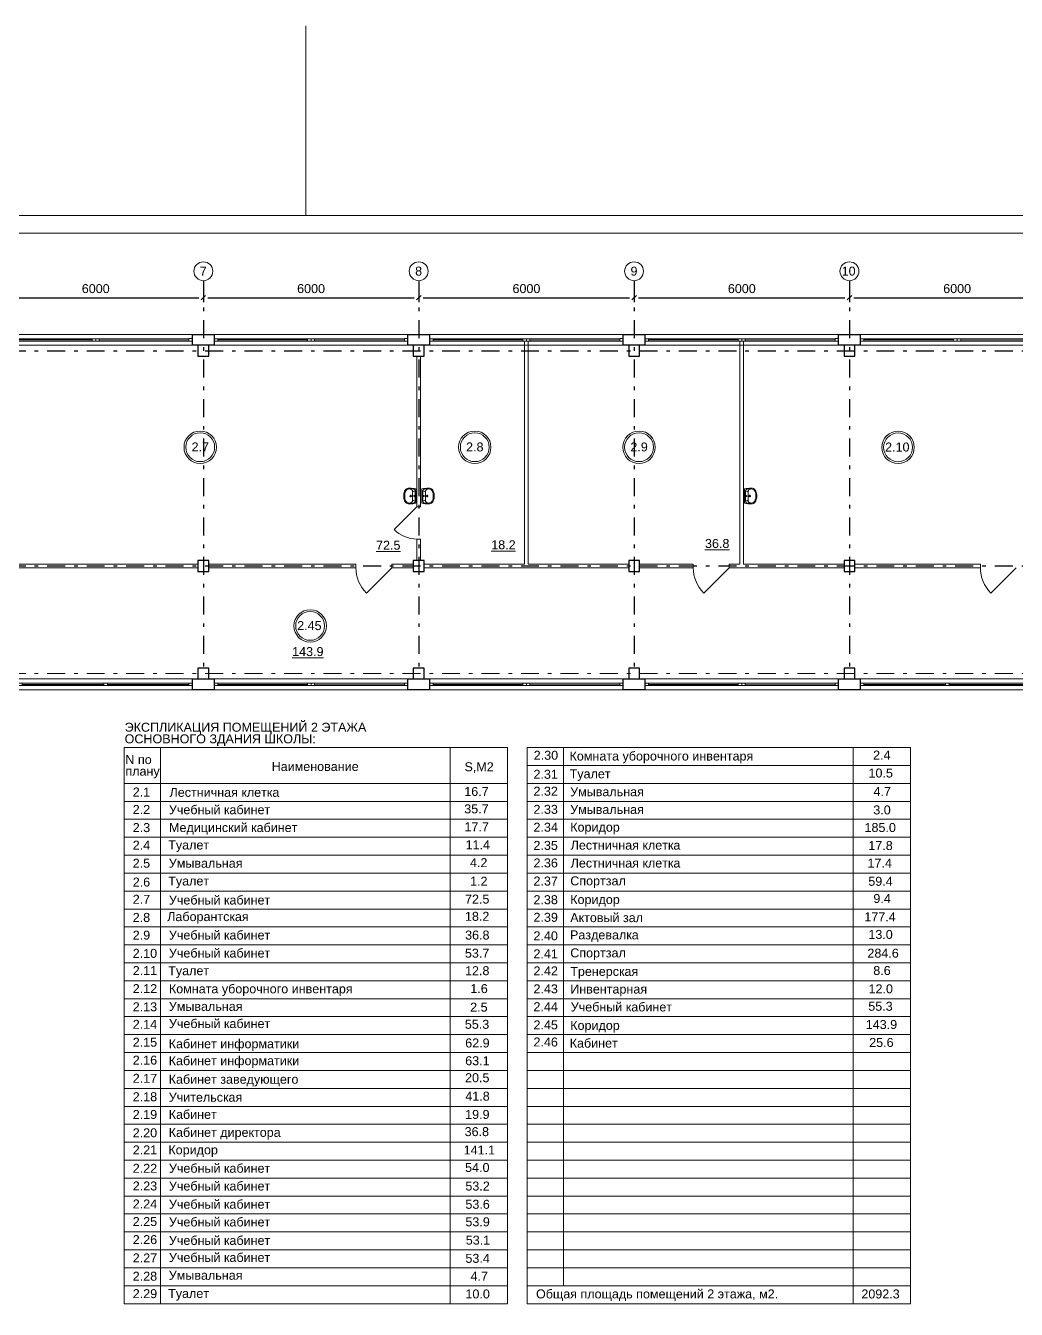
# Model space of a CAD drawing. Header units: metres. Extents: x -306 to 273, y -329 to 512.
# Drawn here: x 120.03 to 147.63, y 318.29 to 354.07 of the extents above; entities that cross this region are included whole.
import ezdxf
from ezdxf.enums import TextEntityAlignment as Align

# ---------------------------------------------------------------- set-up
doc = ezdxf.new("R2010")
doc.units = ezdxf.units.M
doc.header["$MEASUREMENT"] = 0
doc.linetypes.add('( Dashdot )', pattern=[1.001, 0.5, -0.25, 0.001, -0.25])
doc.layers.get('DEFPOINTS').update_dxf_attribs({"lineweight": 0})
doc.layers.add('Level 50', color=7, linetype='Continuous', lineweight=0)
doc.styles.add('Standard_0', font='arial.ttf')
doc.styles.add('Style-Arial', font='arial.ttf')
doc.dimstyles.get("Standard").update_dxf_attribs({"dimtxt": 0.00018, "dimasz": 0.00018, "dimexe": 0.0002, "dimexo": 0.0625, "dimgap": 9e-05, "dimtad": 0, "dimtih": 1, "dimtoh": 1, "dimdec": 4, "dimlfac": 1000, "dimzin": 0, "dimdsep": 46, "dimtxsty": 'Standard_0', "dimcen": 9e-05, "dimadec": 0, "dimazin": 0, "dimtfac": 1, "dimtdec": 4, "dimtofl": 0, "dimtmove": 0, "dimatfit": 0, "dimfxl": 0.01, "dimfxlon": 1, "dimtolj": 1, "dimtzin": 0, "dimarcsym": 0})

# ---------------------------------------------------------------- blocks, each defined once
blk = doc.blocks.new('*U1662')
at = {"color": 7, "linetype": 'Continuous', "lineweight": 0}
blk.add_line((0, 29.7), (0, 34.987), dxfattribs=at)
at = {"color": 7, "linetype": 'Continuous', "lineweight": 0, "flags": 128}
blk.add_lwpolyline([(42.05, 29.7), (42.05, -29.7), (-42.05, -29.7), (-42.05, 29.7), (42.05, 29.7)], close=True, dxfattribs=at)
at = {"layer": 'Level 50', "color": 7, "linetype": 'Continuous', "lineweight": 13}
blk.add_line((41.55, 29.2), (-40.05, 29.2), dxfattribs=at)
blk = doc.blocks.new('*U1656')
at = {"color": 7, "linetype": 'Continuous', "lineweight": 0}
blk.add_line((1.25, 0), (-1.25, 0), dxfattribs=at)
at = {"color": 7, "linetype": 'Continuous', "lineweight": 13, "flags": 128}
for points in [[(-1.35, 0.035), (-1.25, 0.035), (-1.25, -0.035), (-1.35, -0.035), (-1.35, 0.035)], [(1.25, 0.035), (1.35, 0.035), (1.35, -0.035), (1.25, -0.035), (1.25, 0.035)]]:
    blk.add_lwpolyline(points, close=True, dxfattribs=at)
at = {"color": 7, "linetype": 'Continuous', "lineweight": 0, "flags": 128}
blk.add_lwpolyline([(-1.25, 0.035), (1.25, 0.035), (1.25, -0.035), (-1.25, -0.035), (-1.25, 0.035)], close=True, dxfattribs=at)
blk = doc.blocks.new('*U1657')
at = {"color": 7, "linetype": 'Continuous', "lineweight": 0}
blk.add_line((1.25, 0.001), (-1.25, -0.001), dxfattribs=at)
at = {"color": 7, "linetype": 'Continuous', "lineweight": 13, "flags": 128}
for points in [[(-1.35, 0.034), (-1.25, 0.034), (-1.25, -0.036), (-1.35, -0.036), (-1.35, 0.034)], [(1.25, 0.036), (1.35, 0.036), (1.35, -0.034), (1.25, -0.034), (1.25, 0.036)]]:
    blk.add_lwpolyline(points, close=True, dxfattribs=at)
at = {"color": 7, "linetype": 'Continuous', "lineweight": 0, "flags": 128}
blk.add_lwpolyline([(-1.25, 0.034), (1.25, 0.036), (1.25, -0.034), (-1.25, -0.036), (-1.25, 0.034)], close=True, dxfattribs=at)
blk = doc.blocks.new('*U1671')
at = {"color": 7, "linetype": 'Continuous', "lineweight": 0}
for p, q in [((-0.05, 0), (-2.325, 0)), ((2.325, 0), (0.05, 0))]:
    blk.add_line(p, q, dxfattribs=at)
at = {"color": 7, "linetype": 'Continuous', "lineweight": 0, "flags": 128}
for points in [[(-2.425, 0.15), (2.425, 0.15), (2.425, -0.15), (-2.425, -0.15), (-2.425, 0.15)], [(-2.325, 0.035), (2.325, 0.035), (2.325, -0.035), (-2.325, -0.035), (-2.325, 0.035)]]:
    blk.add_lwpolyline(points, close=True, dxfattribs=at)
at = {"color": 7, "linetype": 'Continuous', "lineweight": 13, "flags": 128}
for points in [[(-2.425, 0.035), (-2.325, 0.035), (-2.325, -0.035), (-2.425, -0.035), (-2.425, 0.035)], [(-0.05, 0.035), (0.05, 0.035), (0.05, -0.035), (-0.05, -0.035), (-0.05, 0.035)], [(2.325, 0.035), (2.425, 0.035), (2.425, -0.035), (2.325, -0.035), (2.325, 0.035)]]:
    blk.add_lwpolyline(points, close=True, dxfattribs=at)
blk = doc.blocks.new('ум9')
at = {"color": 252, "lineweight": 13}
for p, q in [((0.317, 0), (-0.317, 0)), ((-0.237, -0.059), (-0.19, -0.143)), ((0.228, -0.039), (-0.228, -0.039)), ((0.185, -0.156), (-0.171, -0.156)), ((0.046, -0.234), (-0.046, -0.234)), ((0.035, -0.08), (-0.035, -0.08)), ((0, -0.115), (0, -0.045)), ((0, -0.189), (0, -0.28)), ((0.237, -0.059), (0.19, -0.143))]:
    blk.add_line(p, q, dxfattribs=at)
for centre, radius in [((0, -0.234), 0.0351), ((0, -0.08), 0.0221), ((0, -0.234), 0.0221)]:
    blk.add_circle(centre, radius, dxfattribs=at)
for centre, radius, start, end in [((1.163, -0.334), 1.518, 167.32064, 178.65249), ((-0.135, -0.304), 0.22, 178.31195, 234.10428), ((-0.355, -0.298), 0.00065, 358.31195, 358.65249), ((0.089, -0.267), 0.429, 154.59774, 180.33488), ((-0.317, -0.001), 0.00065, 90, 167.32064), ((-0.135, -0.303), 0.18, 141.05038, 245.27182), ((-0.228, -0.117), 0.078, 90, 154.59774), ((-0.135, -0.303), 0.193, 141.05038, 147.74931), ((-0.181, -0.302), 0.159, 98.71112, 129.94245), ((-0.181, -0.302), 0.146, 86.15482, 129.94245), ((-0.035, -0.093), 0.452, 239.6448, 267.53684), ((-0.035, -0.093), 0.413, 244.88977, 267.53684), ((0, 0.104), 0.65, 265.1692, 274.8308), ((0, 0.104), 0.611, 265.1692, 274.8308), ((0.035, -0.093), 0.413, 272.46316, 300.3552), ((0.035, -0.093), 0.452, 272.46316, 300.3552), ((0.181, -0.302), 0.146, 50.05755, 93.84518), ((0.181, -0.302), 0.159, 50.05755, 81.28888), ((0.135, -0.303), 0.18, 294.72818, 38.94962), ((0.228, -0.117), 0.078, 25.40226, 90), ((0.135, -0.304), 0.22, 305.89572, 1.68805), ((0.135, -0.303), 0.193, 32.25069, 38.94962), ((-0.089, -0.267), 0.429, 359.66512, 25.40226), ((0.317, -0.001), 0.00065, 12.67936, 90), ((-1.163, -0.334), 1.518, 1.34751, 12.67936), ((0.355, -0.298), 0.00065, 181.34751, 181.68805)]:
    blk.add_arc(centre, radius, start, end, dxfattribs=at)
blk = doc.blocks.new('*U1713')
at = {"color": 7, "linetype": 'Continuous', "lineweight": 13}
for radius in [0.452, 0.402]:
    blk.add_circle((0, 0), radius, dxfattribs=at)
at = {"color": 7, "linetype": 'Continuous', "lineweight": 13, "style": 'Style-Arial'}
blk.add_text('2.7', height=0.25, dxfattribs=at).set_placement((-0.242, 0.133), align=Align.TOP_LEFT)
blk = doc.blocks.new('*U1714')
at = {"color": 7, "linetype": 'Continuous', "lineweight": 13}
for radius in [0.452, 0.402]:
    blk.add_circle((0, 0), radius, dxfattribs=at)
at = {"color": 7, "linetype": 'Continuous', "lineweight": 13, "style": 'Style-Arial'}
blk.add_text('2.8', height=0.25, dxfattribs=at).set_placement((-0.242, 0.133), align=Align.TOP_LEFT)
blk = doc.blocks.new('*U1715')
at = {"color": 7, "linetype": 'Continuous', "lineweight": 13}
for radius in [0.452, 0.402]:
    blk.add_circle((0, 0), radius, dxfattribs=at)
at = {"color": 7, "linetype": 'Continuous', "lineweight": 13, "style": 'Style-Arial'}
blk.add_text('2.9', height=0.25, dxfattribs=at).set_placement((-0.242, 0.133), align=Align.TOP_LEFT)
blk = doc.blocks.new('*U1716')
at = {"color": 7, "linetype": 'Continuous', "lineweight": 13}
for radius in [0.452, 0.402]:
    blk.add_circle((0, 0), radius, dxfattribs=at)
at = {"color": 7, "linetype": 'Continuous', "lineweight": 13, "style": 'Style-Arial'}
blk.add_text('2.10', height=0.25, dxfattribs=at).set_placement((-0.361, 0.133), align=Align.TOP_LEFT)
blk = doc.blocks.new('*U1683')
at = {"color": 7, "linetype": 'Continuous', "lineweight": 13}
for radius in [0.452, 0.402]:
    blk.add_circle((0, 0), radius, dxfattribs=at)
at = {"color": 7, "linetype": 'Continuous', "lineweight": 13, "style": 'Style-Arial'}
blk.add_text('2.45', height=0.25, dxfattribs=at).set_placement((-0.361, 0.133), align=Align.TOP_LEFT)
blk = doc.blocks.new('*U1888')
at = {"color": 7, "lineweight": 13}
blk.add_line((-0.5, 0.354), (0.207, -0.354), dxfattribs=at)
at = {"color": 7, "lineweight": 0}
blk.add_arc((-0.5, 0.354), 1, 315, 360, dxfattribs=at)
blk = doc.blocks.new('*U1889')
at = {"color": 7, "linetype": 'Continuous', "lineweight": 13}
blk.add_line((-0.45, 0.318), (0.186, -0.318), dxfattribs=at)
at = {"color": 7, "linetype": 'Continuous', "lineweight": 0}
blk.add_arc((-0.45, 0.318), 0.9, 315, 360, dxfattribs=at)
blk = doc.blocks.new('_Oblique-1')
at = {"color": 0, "linetype": 'ByBlock', "lineweight": -2}
blk.add_line((0.5, 0.5), (-0.5, -0.5), dxfattribs=at)
blk = doc.blocks.new('*D2379')
at = {"color": 0, "linetype": 'Continuous', "lineweight": -2, "transparency": 16777216}
for p, q in [((118.98, 346.584), (118.98, 346.361)), ((119.105, 346.486), (124.855, 346.486)), ((124.98, 346.584), (124.98, 346.361))]:
    blk.add_line(p, q, dxfattribs=at)
at = {"layer": 'DEFPOINTS', "color": 0, "linetype": 'Continuous', "lineweight": 0, "transparency": 16777216}
for p in [(118.98, 346.709), (124.98, 346.709), (124.98, 346.486)]:
    blk.add_point(p, dxfattribs=at)
at = {"color": 0, "linetype": 'Continuous', "lineweight": -2, "transparency": 16777216, "xscale": 0.125, "yscale": 0.125, "zscale": 0.125, "rotation": 180}
blk.add_blockref('_Oblique-1', (118.98, 346.486), dxfattribs=at)
at = {"color": 0, "linetype": 'Continuous', "lineweight": -2, "transparency": 16777216, "xscale": 0.125, "yscale": 0.125, "zscale": 0.125}
blk.add_blockref('_Oblique-1', (124.98, 346.486), dxfattribs=at)
at = {"color": 0, "linetype": 'Continuous', "lineweight": 0, "transparency": 16777216, "insert": (121.98, 346.738), "char_height": 0.25, "attachment_point": 5, "style": 'Style-Arial'}
blk.add_mtext('\\A1;6000', dxfattribs=at)
blk = doc.blocks.new('*D2380')
at = {"color": 0, "linetype": 'Continuous', "lineweight": -2, "transparency": 16777216}
for p, q in [((130.98, 346.834), (130.98, 346.361)), ((124.98, 346.584), (124.98, 346.361)), ((125.105, 346.486), (130.855, 346.486))]:
    blk.add_line(p, q, dxfattribs=at)
at = {"layer": 'DEFPOINTS', "color": 0, "linetype": 'Continuous', "lineweight": 0, "transparency": 16777216}
for p in [(124.98, 346.709), (130.98, 346.959), (130.98, 346.486)]:
    blk.add_point(p, dxfattribs=at)
at = {"color": 0, "linetype": 'Continuous', "lineweight": -2, "transparency": 16777216, "xscale": 0.125, "yscale": 0.125, "zscale": 0.125, "rotation": 180}
blk.add_blockref('_Oblique-1', (124.98, 346.486), dxfattribs=at)
at = {"color": 0, "linetype": 'Continuous', "lineweight": -2, "transparency": 16777216, "xscale": 0.125, "yscale": 0.125, "zscale": 0.125}
blk.add_blockref('_Oblique-1', (130.98, 346.486), dxfattribs=at)
at = {"color": 0, "linetype": 'Continuous', "lineweight": 0, "transparency": 16777216, "insert": (127.98, 346.738), "char_height": 0.25, "attachment_point": 5, "style": 'Style-Arial'}
blk.add_mtext('\\A1;6000', dxfattribs=at)
blk = doc.blocks.new('*D2381')
at = {"color": 0, "linetype": 'Continuous', "lineweight": -2, "transparency": 16777216}
for p, q in [((130.98, 346.834), (130.98, 346.361)), ((136.98, 346.834), (136.98, 346.361)), ((131.105, 346.486), (136.855, 346.486))]:
    blk.add_line(p, q, dxfattribs=at)
at = {"layer": 'DEFPOINTS', "color": 0, "linetype": 'Continuous', "lineweight": 0, "transparency": 16777216}
for p in [(130.98, 346.959), (136.98, 346.959), (136.98, 346.486)]:
    blk.add_point(p, dxfattribs=at)
at = {"color": 0, "linetype": 'Continuous', "lineweight": -2, "transparency": 16777216, "xscale": 0.125, "yscale": 0.125, "zscale": 0.125, "rotation": 180}
blk.add_blockref('_Oblique-1', (130.98, 346.486), dxfattribs=at)
at = {"color": 0, "linetype": 'Continuous', "lineweight": -2, "transparency": 16777216, "xscale": 0.125, "yscale": 0.125, "zscale": 0.125}
blk.add_blockref('_Oblique-1', (136.98, 346.486), dxfattribs=at)
at = {"color": 0, "linetype": 'Continuous', "lineweight": 0, "transparency": 16777216, "insert": (133.98, 346.738), "char_height": 0.25, "attachment_point": 5, "style": 'Style-Arial'}
blk.add_mtext('\\A1;6000', dxfattribs=at)
blk = doc.blocks.new('*D2382')
at = {"color": 0, "linetype": 'Continuous', "lineweight": -2, "transparency": 16777216}
for p, q in [((136.98, 346.834), (136.98, 346.361)), ((142.98, 346.834), (142.98, 346.361)), ((137.105, 346.486), (142.855, 346.486))]:
    blk.add_line(p, q, dxfattribs=at)
at = {"layer": 'DEFPOINTS', "color": 0, "linetype": 'Continuous', "lineweight": 0, "transparency": 16777216}
for p in [(136.98, 346.959), (142.98, 346.959), (142.98, 346.486)]:
    blk.add_point(p, dxfattribs=at)
at = {"color": 0, "linetype": 'Continuous', "lineweight": -2, "transparency": 16777216, "xscale": 0.125, "yscale": 0.125, "zscale": 0.125, "rotation": 180}
blk.add_blockref('_Oblique-1', (136.98, 346.486), dxfattribs=at)
at = {"color": 0, "linetype": 'Continuous', "lineweight": -2, "transparency": 16777216, "xscale": 0.125, "yscale": 0.125, "zscale": 0.125}
blk.add_blockref('_Oblique-1', (142.98, 346.486), dxfattribs=at)
at = {"color": 0, "linetype": 'Continuous', "lineweight": 0, "transparency": 16777216, "insert": (139.98, 346.738), "char_height": 0.25, "attachment_point": 5, "style": 'Style-Arial'}
blk.add_mtext('\\A1;6000', dxfattribs=at)
blk = doc.blocks.new('*D2383')
at = {"color": 0, "linetype": 'Continuous', "lineweight": -2, "transparency": 16777216}
for p, q in [((142.98, 346.834), (142.98, 346.361)), ((148.98, 346.834), (148.98, 346.361)), ((143.105, 346.486), (148.855, 346.486))]:
    blk.add_line(p, q, dxfattribs=at)
at = {"layer": 'DEFPOINTS', "color": 0, "linetype": 'Continuous', "lineweight": 0, "transparency": 16777216}
for p in [(142.98, 346.959), (148.98, 346.959), (148.98, 346.486)]:
    blk.add_point(p, dxfattribs=at)
at = {"color": 0, "linetype": 'Continuous', "lineweight": -2, "transparency": 16777216, "xscale": 0.125, "yscale": 0.125, "zscale": 0.125, "rotation": 180}
blk.add_blockref('_Oblique-1', (142.98, 346.486), dxfattribs=at)
at = {"color": 0, "linetype": 'Continuous', "lineweight": -2, "transparency": 16777216, "xscale": 0.125, "yscale": 0.125, "zscale": 0.125}
blk.add_blockref('_Oblique-1', (148.98, 346.486), dxfattribs=at)
at = {"color": 0, "linetype": 'Continuous', "lineweight": 0, "transparency": 16777216, "insert": (145.98, 346.738), "char_height": 0.25, "attachment_point": 5, "style": 'Style-Arial'}
blk.add_mtext('\\A1;6000', dxfattribs=at)

msp = doc.modelspace()

# ---------------------------------------------------------------- linework, layer by layer
at = {"color": 1, "linetype": '( Dashdot )'}
for p, q in [((124.97987428, 346.95949373), (124.97987428, 336.00949373)), ((130.97987428, 346.95949373), (130.97987428, 336.00949373)), ((136.97987428, 346.95949373), (136.97987428, 336.00949373)), ((142.97987428, 346.95949373), (142.97987428, 336.00949373)), ((92.02828637, 345.00949373), (163.92828637, 345.00949373)), ((92.02828637, 339.00949373), (163.92828637, 339.00949373))]:
    msp.add_line(p, q, dxfattribs=at)
at = {"color": 7, "linetype": 'Continuous', "lineweight": 13}
for p, q in [((130.92828637, 340.65949373), (131.02828637, 340.65949373)), ((130.92828637, 339.75949373), (131.02828637, 339.75949373)), ((119.12828637, 339.05949373), (124.82828637, 339.05949373)), ((119.12828637, 338.95949373), (124.82828637, 338.95949373)), ((125.12828637, 339.05949373), (129.22828637, 339.05949373)), ((125.12828637, 338.95949373), (129.22828637, 338.95949373)), ((129.22828637, 339.05949373), (129.22828637, 338.95949373)), ((130.22828637, 339.05949373), (130.82828637, 339.05949373)), ((130.22828637, 339.05949373), (130.22828637, 338.95949373)), ((130.22828637, 338.95949373), (130.82828637, 338.95949373)), ((131.12828637, 339.05949373), (131.72828637, 339.05949373)), ((131.12828637, 338.95949373), (131.72828637, 338.95949373)), ((131.72828637, 339.05949373), (133.92828637, 339.05949373)), ((131.72828637, 338.95949373), (136.82828637, 338.95949373)), ((134.02828637, 339.05949373), (136.82828637, 339.05949373)), ((137.12828637, 339.05949373), (138.62828637, 339.05949373)), ((137.12828637, 338.95949373), (138.62828637, 338.95949373)), ((138.62828637, 339.05949373), (138.62828637, 338.95949373)), ((139.62828637, 339.05949373), (139.62828637, 338.95949373)), ((139.62828637, 339.05949373), (139.92828637, 339.05949373)), ((139.62828637, 338.95949373), (142.82828637, 338.95949373)), ((140.02828637, 339.05949373), (142.82828637, 339.05949373)), ((143.12828637, 339.05949373), (146.62828637, 339.05949373)), ((143.12828637, 338.95949373), (146.62828637, 338.95949373)), ((146.62828637, 339.05949373), (146.62828637, 338.95949373)), ((122.76911342, 333.9483909), (133.45501866, 333.9483909)), ((122.76911342, 333.9483909), (122.76911342, 318.4483909)), ((123.78257844, 333.9483909), (123.78257844, 332.9483909)), ((131.85603501, 333.9483909), (131.85603501, 332.9483909)), ((133.45501866, 333.9483909), (133.45501866, 318.4483909)), ((133.99661233, 333.9483909), (133.99661233, 318.4483909)), ((133.99661233, 333.9483909), (144.68251757, 333.9483909)), ((135.01007735, 333.9483909), (135.01007735, 318.9483909)), ((143.08353392, 333.9483909), (143.08353392, 318.4483909)), ((144.68251757, 333.9483909), (144.68251757, 318.4483909)), ((122.76911342, 332.9483909), (133.45501866, 332.9483909)), ((123.78257844, 332.9483909), (123.78257844, 318.4483909)), ((131.85603501, 332.9483909), (131.85603501, 318.4483909)), ((122.76911342, 318.4483909), (133.45501866, 318.4483909))]:
    msp.add_line(p, q, dxfattribs=at)
at = {"color": 1, "linetype": '( Dashdot )', "lineweight": 0}
msp.add_line((92.02828637, 336.00949373), (163.92828637, 336.00949373), dxfattribs=at)
at = {"color": 7, "linetype": 'Continuous', "lineweight": 0}
for p, q in [((133.99661233, 333.4483909), (144.68251757, 333.4483909)), ((133.99661233, 332.9483909), (144.68251757, 332.9483909)), ((122.76911342, 332.4483909), (133.45501866, 332.4483909)), ((133.99661233, 332.4483909), (144.68251757, 332.4483909)), ((122.76911342, 331.9483909), (133.45501866, 331.9483909)), ((133.99661233, 331.9483909), (144.68251757, 331.9483909)), ((122.76911342, 331.4483909), (133.45501866, 331.4483909)), ((133.99661233, 331.4483909), (144.68251757, 331.4483909)), ((122.76911342, 330.9483909), (133.45501866, 330.9483909)), ((133.99661233, 330.9483909), (144.68251757, 330.9483909)), ((122.76911342, 330.4483909), (133.45501866, 330.4483909)), ((133.99661233, 330.4483909), (144.68251757, 330.4483909)), ((122.76911342, 329.9483909), (133.45501866, 329.9483909)), ((133.99661233, 329.9483909), (144.68251757, 329.9483909)), ((122.76911342, 329.4483909), (133.45501866, 329.4483909)), ((133.99661233, 329.4483909), (144.68251757, 329.4483909)), ((122.76911342, 328.9483909), (133.45501866, 328.9483909)), ((133.99661233, 328.9483909), (144.68251757, 328.9483909)), ((122.76911342, 328.4483909), (133.45501866, 328.4483909)), ((133.99661233, 328.4483909), (144.68251757, 328.4483909)), ((122.76911342, 327.9483909), (133.45501866, 327.9483909)), ((133.99661233, 327.9483909), (144.68251757, 327.9483909)), ((122.76911342, 327.4483909), (133.45501866, 327.4483909)), ((133.99661233, 327.4483909), (144.68251757, 327.4483909)), ((122.76911342, 326.9483909), (133.45501866, 326.9483909)), ((133.99661233, 326.9483909), (144.68251757, 326.9483909)), ((122.76911342, 326.4483909), (133.45501866, 326.4483909)), ((133.99661233, 326.4483909), (144.68251757, 326.4483909)), ((122.76911342, 325.9483909), (133.45501866, 325.9483909)), ((133.99661233, 325.9483909), (144.68251757, 325.9483909)), ((122.76911342, 325.4483909), (133.45501866, 325.4483909)), ((133.99661233, 325.4483909), (144.68251757, 325.4483909)), ((122.76911342, 324.9483909), (133.45501866, 324.9483909)), ((133.99661233, 324.9483909), (144.68251757, 324.9483909)), ((122.76911342, 324.4483909), (133.45501866, 324.4483909)), ((133.99661233, 324.4483909), (144.68251757, 324.4483909)), ((122.76911342, 323.9483909), (133.45501866, 323.9483909)), ((133.99661233, 323.9483909), (144.68251757, 323.9483909)), ((122.76911342, 323.4483909), (133.45501866, 323.4483909)), ((133.99661233, 323.4483909), (144.68251757, 323.4483909)), ((122.76911342, 322.9483909), (133.45501866, 322.9483909)), ((133.99661233, 322.9483909), (144.68251757, 322.9483909)), ((122.76911342, 322.4483909), (133.45501866, 322.4483909)), ((133.99661233, 322.4483909), (144.68251757, 322.4483909)), ((122.76911342, 321.9483909), (133.45501866, 321.9483909)), ((133.99661233, 321.9483909), (144.68251757, 321.9483909)), ((122.76911342, 321.4483909), (133.45501866, 321.4483909)), ((133.99661233, 321.4483909), (144.68251757, 321.4483909)), ((122.76911342, 320.9483909), (133.45501866, 320.9483909)), ((133.99661233, 320.9483909), (144.68251757, 320.9483909)), ((122.76911342, 320.4483909), (133.45501866, 320.4483909)), ((133.99661233, 320.4483909), (144.68251757, 320.4483909)), ((122.76911342, 319.9483909), (133.45501866, 319.9483909)), ((133.99661233, 319.9483909), (144.68251757, 319.9483909)), ((122.76911342, 319.4483909), (133.45501866, 319.4483909)), ((133.99661233, 319.4483909), (144.68251757, 319.4483909)), ((122.76911342, 318.9483909), (133.45501866, 318.9483909)), ((122.76911342, 318.9483909), (133.45501866, 318.9483909))]:
    msp.add_line(p, q, dxfattribs=at)
at = {"color": 7, "lineweight": 13}
for p, q in [((133.99661233, 318.9483909), (144.68251757, 318.9483909)), ((133.99661233, 318.4483909), (144.68251757, 318.4483909))]:
    msp.add_line(p, q, dxfattribs=at)
at = {"color": 7, "linetype": 'Continuous', "lineweight": 0, "flags": 128}
for points in [[(124.67828637, 345.15949373), (119.27828637, 345.15949373), (119.27828637, 345.45949373), (124.67828637, 345.45949373), (124.67828637, 345.15949373)], [(130.67828637, 345.15949373), (125.27828637, 345.15949373), (125.27828637, 345.45949373), (130.67828637, 345.45949373), (130.67828637, 345.15949373)], [(136.67828637, 345.15949373), (131.27828637, 345.15949373), (131.27828637, 345.45949373), (136.67828637, 345.45949373), (136.67828637, 345.15949373)], [(142.67828637, 345.15949373), (137.27828637, 345.15949373), (137.27828637, 345.45949373), (142.67828637, 345.45949373), (142.67828637, 345.15949373)], [(148.67828637, 345.15949373), (143.27828637, 345.15949373), (143.27828637, 345.45949373), (148.67828637, 345.45949373), (148.67828637, 345.15949373)], [(130.67828637, 335.55949373), (125.27828637, 335.55949373), (125.27828637, 335.85949373), (130.67828637, 335.85949373), (130.67828637, 335.55949373)], [(136.67828637, 335.55949373), (131.27828637, 335.55949373), (131.27828637, 335.85949373), (136.67828637, 335.85949373), (136.67828637, 335.55949373)], [(142.67828637, 335.55949373), (137.27828637, 335.55949373), (137.27828637, 335.85949373), (142.67828637, 335.85949373), (142.67828637, 335.55949373)]]:
    msp.add_lwpolyline(points, close=True, dxfattribs=at)
at = {"color": 7, "linetype": 'Continuous', "lineweight": 30, "flags": 128}
for points in [[(125.27828637, 345.15949373), (124.67828637, 345.15949373), (124.67828637, 345.45949373), (125.27828637, 345.45949373), (125.27828637, 345.15949373)], [(131.27828637, 345.15949373), (130.67828637, 345.15949373), (130.67828637, 345.45949373), (131.27828637, 345.45949373), (131.27828637, 345.15949373)], [(137.27828637, 345.15949373), (136.67828637, 345.15949373), (136.67828637, 345.45949373), (137.27828637, 345.45949373), (137.27828637, 345.15949373)], [(143.27828637, 345.15949373), (142.67828637, 345.15949373), (142.67828637, 345.45949373), (143.27828637, 345.45949373), (143.27828637, 345.15949373)], [(124.82828637, 345.15949373), (124.82828637, 344.85949373), (125.12828637, 344.85949373), (125.12828637, 345.15949373), (124.82828637, 345.15949373)], [(130.82828637, 345.15949373), (130.82828637, 344.85949373), (131.12828637, 344.85949373), (131.12828637, 345.15949373), (130.82828637, 345.15949373)], [(136.82828637, 345.15949373), (136.82828637, 344.85949373), (137.12828637, 344.85949373), (137.12828637, 345.15949373), (136.82828637, 345.15949373)], [(142.82828637, 345.15949373), (142.82828637, 344.85949373), (143.12828637, 344.85949373), (143.12828637, 345.15949373), (142.82828637, 345.15949373)], [(124.82828637, 339.15949373), (124.82828637, 338.85949373), (125.12828637, 338.85949373), (125.12828637, 339.15949373), (124.82828637, 339.15949373)], [(130.82828637, 339.15949373), (130.82828637, 338.85949373), (131.12828637, 338.85949373), (131.12828637, 339.15949373), (130.82828637, 339.15949373)], [(136.82828637, 339.15949373), (136.82828637, 338.85949373), (137.12828637, 338.85949373), (137.12828637, 339.15949373), (136.82828637, 339.15949373)], [(142.82828637, 339.15949373), (142.82828637, 338.85949373), (143.12828637, 338.85949373), (143.12828637, 339.15949373), (142.82828637, 339.15949373)], [(124.82828637, 336.15949373), (124.82828637, 335.85949373), (125.12828637, 335.85949373), (125.12828637, 336.15949373), (124.82828637, 336.15949373)], [(130.82828637, 336.15949373), (130.82828637, 335.85949373), (131.12828637, 335.85949373), (131.12828637, 336.15949373), (130.82828637, 336.15949373)], [(136.82828637, 336.15949373), (136.82828637, 335.85949373), (137.12828637, 335.85949373), (137.12828637, 336.15949373), (136.82828637, 336.15949373)], [(142.82828637, 336.15949373), (142.82828637, 335.85949373), (143.12828637, 335.85949373), (143.12828637, 336.15949373), (142.82828637, 336.15949373)], [(125.27828637, 335.55949373), (124.67828637, 335.55949373), (124.67828637, 335.85949373), (125.27828637, 335.85949373), (125.27828637, 335.55949373)], [(131.27828637, 335.55949373), (130.67828637, 335.55949373), (130.67828637, 335.85949373), (131.27828637, 335.85949373), (131.27828637, 335.55949373)], [(137.27828637, 335.55949373), (136.67828637, 335.55949373), (136.67828637, 335.85949373), (137.27828637, 335.85949373), (137.27828637, 335.55949373)], [(143.27828637, 335.55949373), (142.67828637, 335.55949373), (142.67828637, 335.85949373), (143.27828637, 335.85949373), (143.27828637, 335.55949373)]]:
    msp.add_lwpolyline(points, close=True, dxfattribs=at)
at = {"color": 7, "linetype": 'Continuous', "lineweight": 13, "flags": 128}
for points in [[(133.92828637, 339.05949373), (133.92828637, 345.27449373), (134.02828637, 345.27449373), (134.02828637, 339.05949373)], [(139.92828637, 339.05949373), (139.92828637, 345.27449373), (140.02828637, 345.27449373), (140.02828637, 339.05949373)], [(131.02828637, 340.65949373), (131.02828637, 344.85949373), (130.92828637, 344.85949373), (130.92828637, 340.65949373)], [(130.92828637, 339.75949373), (130.92828637, 339.15949373), (131.02828637, 339.15949373), (131.02828637, 339.75949373)]]:
    msp.add_lwpolyline(points, dxfattribs=at)
at = {"color": 7, "linetype": 'Continuous', "lineweight": 13}
for centre in [(124.97828637, 347.22284917), (130.97828637, 347.22284917), (136.97828637, 347.22284917), (142.97828637, 347.22284917)]:
    msp.add_circle(centre, 0.26335544, dxfattribs=at)

# ---------------------------------------------------------------- block references
for name, p, rotation in [('*U1656', (120.62833297, 345.30945277), 180), ('*U1657', (123.32833297, 345.31055277), 180), ('*U1656', (126.62833297, 345.30945277), 180), ('*U1657', (129.32833297, 345.31055277), 180), ('*U1656', (132.62833297, 345.30945277), 180), ('*U1657', (135.32833297, 345.31055277), 180), ('*U1656', (138.62833297, 345.30945277), 180), ('*U1657', (141.32833297, 345.31055277), 180), ('*U1656', (144.62833297, 345.30945277), 180), ('*U1657', (147.32833297, 345.31055277), 180), ('*U1889', (130.61010897, 340.20953009), 270), ('*U1656', (126.62833297, 335.70945277), 180), ('*U1657', (129.32833297, 335.71055277), 180), ('*U1656', (132.62833297, 335.70945277), 180), ('*U1657', (135.32833297, 335.71055277), 180), ('*U1656', (138.62833297, 335.70945277), 180), ('*U1657', (141.32833297, 335.71055277), 180), ('*U1671', (145.70332273, 335.70945277), 180)]:
    msp.add_blockref(name, p, dxfattribs=dict(at, rotation=rotation))
for name, p in [('*U1713', (124.89124835, 342.31899928)), ('*U1714', (132.54008663, 342.31899928)), ('*U1715', (137.1172141, 342.31899928)), ('*U1716', (144.33410921, 342.31621065)), ('*U1683', (127.9530747, 337.3388646))]:
    msp.add_blockref(name, p, dxfattribs=at)
at = {"color": 252, "lineweight": 13, "extrusion": (0, 0, -1), "xscale": 0.6221590909090893, "yscale": 0.6221590909090893, "zscale": 0.6221590909090893, "rotation": 90}
msp.add_blockref('ум9', (-130.90259973, 340.95895645), dxfattribs=at)
at = {"color": 252, "lineweight": 13, "xscale": 0.6221590909090893, "yscale": 0.6221590909090893, "zscale": 0.6221590909090893, "rotation": 90}
for p in [(131.06921114, 340.95895645), (140.05593371, 340.95895645)]:
    msp.add_blockref('ум9', p, dxfattribs=at)
at = {"color": 7, "lineweight": 13, "extrusion": (0, 0, -1)}
for p in [(-129.72833297, 338.60596633), (-139.12833297, 338.60596633), (-147.12833297, 338.60596633)]:
    msp.add_blockref('*U1888', p, dxfattribs=at)
at = {"color": 7, "linetype": 'Continuous', "lineweight": 13, "extrusion": (0, 0, -1), "rotation": 180}
msp.add_blockref('*U1671', (-122.25325, 335.70945277), dxfattribs=at)
at = {"layer": 'Level 50', "color": 7, "linetype": 'Continuous', "lineweight": 13}
msp.add_blockref('*U1662', (127.82986233, 319.08055446), dxfattribs=at)

# ---------------------------------------------------------------- texts
at = {"color": 7, "linetype": 'Continuous', "lineweight": 30, "style": 'Style-Arial'}
for s, p in [('7', (124.87859355, 347.3521118)), ('8', (130.87859355, 347.3521118)), ('9', (136.87859355, 347.3521118)), ('10', (142.76221132, 347.3521118))]:
    msp.add_text(s, height=0.25, dxfattribs=at).set_placement(p, align=Align.TOP_LEFT)
at = {"color": 7, "linetype": 'Continuous', "lineweight": 13, "style": 'Style-Arial'}
for s, p in [('%%u72.5%%U', (129.79039195, 339.71353932)), ('%%u18.2%%U', (132.99950873, 339.72449803)), ('%%u36.8%%U', (138.95467731, 339.7614964)), ('%%u143.9%%U', (127.45216981, 336.74814202)), ('2.4', (143.63862873, 333.86341555)), ('10.5', (143.50992815, 333.36373645)), ('16.7', (132.24776686, 332.84942461)), ('4.7', (143.64970325, 332.84907077)), ('35.7', (132.24693814, 332.36456647)), ('3.0', (143.6439265, 332.33487804)), ('17.7', (132.25345409, 331.86412669)), ('185.0', (143.39925927, 331.84470641)), ('11.4', (132.28459525, 331.36433631)), ('17.8', (143.50514432, 331.34360234)), ('4.2', (132.40673079, 330.86484186)), ('17.4', (143.4828884, 330.85456459)), ('1.2', (132.40976253, 330.34888056)), ('59.4', (143.50500805, 330.34604884)), ('9.4', (143.64663803, 329.86685834)), ('72.5', (132.26900348, 329.84938612)), ('18.2', (132.26688917, 329.36908306)), ('177.4', (143.39282409, 329.35270149)), ('36.8', (132.2715447, 328.84714027)), ('13.0', (143.50607977, 328.86480906)), ('53.7', (132.26618504, 328.34187818)), ('284.6', (143.47982535, 328.3434455)), ('12.8', (132.26866883, 327.85415564)), ('8.6', (143.64319143, 327.85979028)), ('1.6', (132.41706766, 327.3546591)), ('12.0', (143.51145054, 327.34904503)), ('2.5', (132.41197286, 326.83874121)), ('55.3', (143.50332979, 326.86242296)), ('55.3', (132.26420911, 326.36004841)), ('143.9', (143.43401148, 326.35451287)), ('62.9', (132.27422702, 325.83979118)), ('25.6', (143.52929453, 325.85451287)), ('63.1', (132.27386834, 325.34452984)), ('20.5', (132.27005362, 324.87134375)), ('41.8', (132.27705061, 324.35726718)), ('19.9', (132.27231619, 323.84822998)), ('36.8', (132.25832736, 323.36858978)), ('141.1', (132.23055655, 322.85672035)), ('54.0', (132.2713686, 322.36909051)), ('53.2', (132.27886052, 321.85204605)), ('53.6', (132.27963022, 321.34372012)), ('53.9', (132.27906239, 320.85511704)), ('53.1', (132.28918497, 320.34498833)), ('53.4', (132.28034891, 319.83731638)), ('4.7', (132.42094378, 319.33753263)), ('10.0', (132.28074573, 318.84481793)), ('Общая площадь помещений 2 этажа, м2.', (134.24704943, 318.84565168)), ('2092.3', (143.31118261, 318.84431431))]:
    msp.add_text(s, height=0.25, dxfattribs=at).set_placement(p, align=Align.TOP_LEFT)
at = {"color": 7, "linetype": 'Continuous', "lineweight": 0, "style": 'Style-Arial'}
for s, p in [('2.30', (134.18320154, 333.85900368)), ('2.31', (134.17594746, 333.32844063)), ('2.1', (123.01114004, 332.83388245)), ('Лестничная клетка', (124.03649714, 332.82504507)), ('2.32', (134.17594746, 332.85807523)), ('2.2', (123.01114004, 332.34834398)), ('2.33', (134.17594746, 332.35129445)), ('2.3', (123.01114004, 331.84284342)), ('2.34', (134.17594746, 331.85323818)), ('2.4', (123.01114004, 331.35427033)), ('2.35', (134.17594746, 331.3464574)), ('Лестничная клетка', (135.21127685, 331.35320967)), ('2.5', (123.01114004, 330.8497655)), ('2.36', (134.17594746, 330.85750498)), ('Лестничная клетка', (135.21127685, 330.85401543)), ('2.6', (123.01114004, 330.32401837)), ('2.37', (134.17594746, 330.35300015)), ('2.7', (123.01114004, 329.84341114)), ('2.38', (134.17594746, 329.8325636)), ('2.8', (123.01114004, 329.33890632)), ('2.39', (134.17594746, 329.34228354)), ('2.9', (123.01114004, 328.84502265)), ('2.40', (134.17594746, 328.82677823)), ('Раздевалка', (135.1932103, 328.85199735)), ('2.10', (123.01114004, 328.33719872)), ('2.41', (134.17594746, 328.32592443)), ('2.11', (123.01114004, 327.85716048)), ('2.42', (134.17594746, 327.84797249)), ('2.12', (123.01114004, 327.35417296)), ('2.43', (134.17594746, 327.34877824)), ('2.13', (123.01114004, 326.84739218)), ('2.44', (134.17594746, 326.85034265)), ('2.14', (123.01114004, 326.35900875)), ('2.45', (134.17594746, 326.34356186)), ('2.15', (123.01114004, 325.86133181)), ('2.46', (134.17594746, 325.86655824)), ('2.16', (123.01114004, 325.36118924)), ('2.17', (123.01114004, 324.85440846)), ('2.18', (123.01114004, 324.34098945)), ('2.19', (123.01114004, 323.84710578)), ('2.20', (123.01114004, 323.33596274)), ('2.21', (123.01114004, 322.85857979)), ('2.22', (123.01114004, 322.34572977)), ('2.23', (123.01114004, 321.85412206)), ('2.24', (123.01114004, 321.35151388)), ('2.25', (123.01114004, 320.86294078)), ('2.26', (123.01114004, 320.35843596)), ('2.27', (123.01114004, 319.84862056)), ('2.28', (123.01114004, 319.33880516)), ('2.29', (123.01114004, 318.85288735))]:
    msp.add_text(s, height=0.25, dxfattribs=at).set_placement(p, align=Align.TOP_LEFT)
at = {"color": 7, "lineweight": 13, "style": 'Style-Arial'}
for s, p in [('Комната уборочного инвентаря', (135.18106685, 333.83668485)), ('Туалет', (135.18402567, 333.3411646)), ('Умывальная', (135.19784611, 332.84116526)), ('Учебный кабинет', (124.01890891, 332.34091282)), ('Умывальная', (135.19784611, 332.34728159)), ('Медицинский кабинет', (124.02288089, 331.84361624)), ('Коридор', (135.20077422, 331.85530814)), ('Туалет', (123.99988429, 331.35792705)), ('Умывальная', (124.01531016, 330.84972861)), ('Туалет', (123.99988429, 330.35422798)), ('Спортзал', (135.20077422, 330.35793285)), ('Учебный кабинет', (124.01890891, 329.82271764)), ('Коридор', (135.20077422, 329.83749629)), ('Лаборантская', (123.97106843, 329.36134022)), ('Актовый зал', (135.20077422, 329.33299147)), ('Учебный кабинет', (124.01890891, 328.84656866)), ('Учебный кабинет', (124.01890891, 328.34547884)), ('Спортзал', (135.20077422, 328.35053471)), ('Туалет', (123.99988429, 327.85427381)), ('Тренерская', (135.20077422, 327.83536576)), ('Комната уборочного инвентаря', (124.01883957, 327.34933407)), ('Инвентарная', (135.20077422, 327.34148209)), ('Умывальная', (124.01531016, 326.86048948)), ('Учебный кабинет', (135.21329529, 326.84367975)), ('Учебный кабинет', (124.01890891, 326.38016554)), ('Коридор', (135.20077422, 326.32923631)), ('Кабинет информатики', (124.01295374, 325.817684)), ('Кабинет', (135.18592152, 325.83536449)), ('Кабинет информатики', (124.01295374, 325.34565897)), ('Кабинет заведующего', (124.01295374, 324.82847695)), ('Учительская', (124.01295374, 324.32738714)), ('Кабинет', (124.01295374, 323.84907413)), ('Кабинет директора', (124.01295374, 323.34798432)), ('Коридор', (124.0043786, 322.86079088)), ('Учебный кабинет', (124.01890891, 322.34714499)), ('Учебный кабинет', (124.01890891, 321.85256283)), ('Учебный кабинет', (124.01890891, 321.34496536)), ('Учебный кабинет', (124.01890891, 320.85078994)), ('Учебный кабинет', (124.01890891, 320.3366848)), ('Учебный кабинет', (124.01890891, 319.86162563)), ('Умывальная', (124.0146107, 319.36596675)), ('Туалет', (123.9972256, 318.85852116))]:
    msp.add_text(s, height=0.25, dxfattribs=at).set_placement(p, align=Align.TOP_LEFT)
at = {"color": 7, "linetype": 'Continuous', "lineweight": 13, "char_height": 0.25, "style": 'Style-Arial'}
for s, insert, attachment_point, line_spacing_factor in [('ЭКСПЛИКАЦИЯ ПОМЕЩЕНИЙ 2 ЭТАЖА\\PОСНОВНОГО ЗДАНИЯ ШКОЛЫ:', (122.78566718, 334.63973051), 1, 0.776524), ('N по \\Pплану', (122.8070474, 333.41347958), 4, 0.776524), ('Наименование', (126.88092272, 333.41931601), 4, 0.6)]:
    msp.add_mtext(s, dxfattribs=dict(at, insert=insert, attachment_point=attachment_point, line_spacing_factor=line_spacing_factor))
at = {"color": 7, "linetype": 'Continuous', "lineweight": 0, "insert": (132.66091221, 333.53831447), "char_height": 0.25, "attachment_point": 2, "line_spacing_factor": 0.6, "style": 'Style-Arial'}
msp.add_mtext('S,М2', dxfattribs=at)

# ---------------------------------------------------------------- dimensions: what is measured, and where the dimension line sits
at = {"color": 5, "linetype": 'Continuous', "lineweight": 0}
for base, p1, p2, picture, middle in [((124.97987428, 346.48551999), (118.97987428, 346.70949373), (124.97987428, 346.70949373), '*D2379', (121.97987428, 346.73816324)), ((130.97987428, 346.48551999), (124.97987428, 346.70949373), (130.97987428, 346.95949373), '*D2380', (127.97987428, 346.73816324)), ((136.97987428, 346.48551999), (130.97987428, 346.95949373), (136.97987428, 346.95949373), '*D2381', (133.97987428, 346.73816324)), ((142.97987428, 346.48551999), (136.97987428, 346.95949373), (142.97987428, 346.95949373), '*D2382', (139.97987428, 346.73816324)), ((148.97987428, 346.48551999), (142.97987428, 346.95949373), (148.97987428, 346.95949373), '*D2383', (145.97987428, 346.73816324))]:
    dim = msp.add_linear_dim(base=base, p1=p1, p2=p2, dimstyle='Standard', override={"dimtxt": 0.25, "dimasz": 0.125, "dimexe": 0.125, "dimexo": 0.125, "dimgap": 0.125, "dimtad": 1, "dimtih": 0, "dimtoh": 0, "dimzin": 11, "dimtxsty": 'Style-Arial', "dimblk": '_Oblique-1', "dimfxlon": 0, "dimfrac": 2, "dimtzin": 11}, dxfattribs=at)
    dim.commit()
    dim.dimension.update_dxf_attribs({"geometry": picture, "text_midpoint": middle})

doc.saveas('drawing.dxf')
